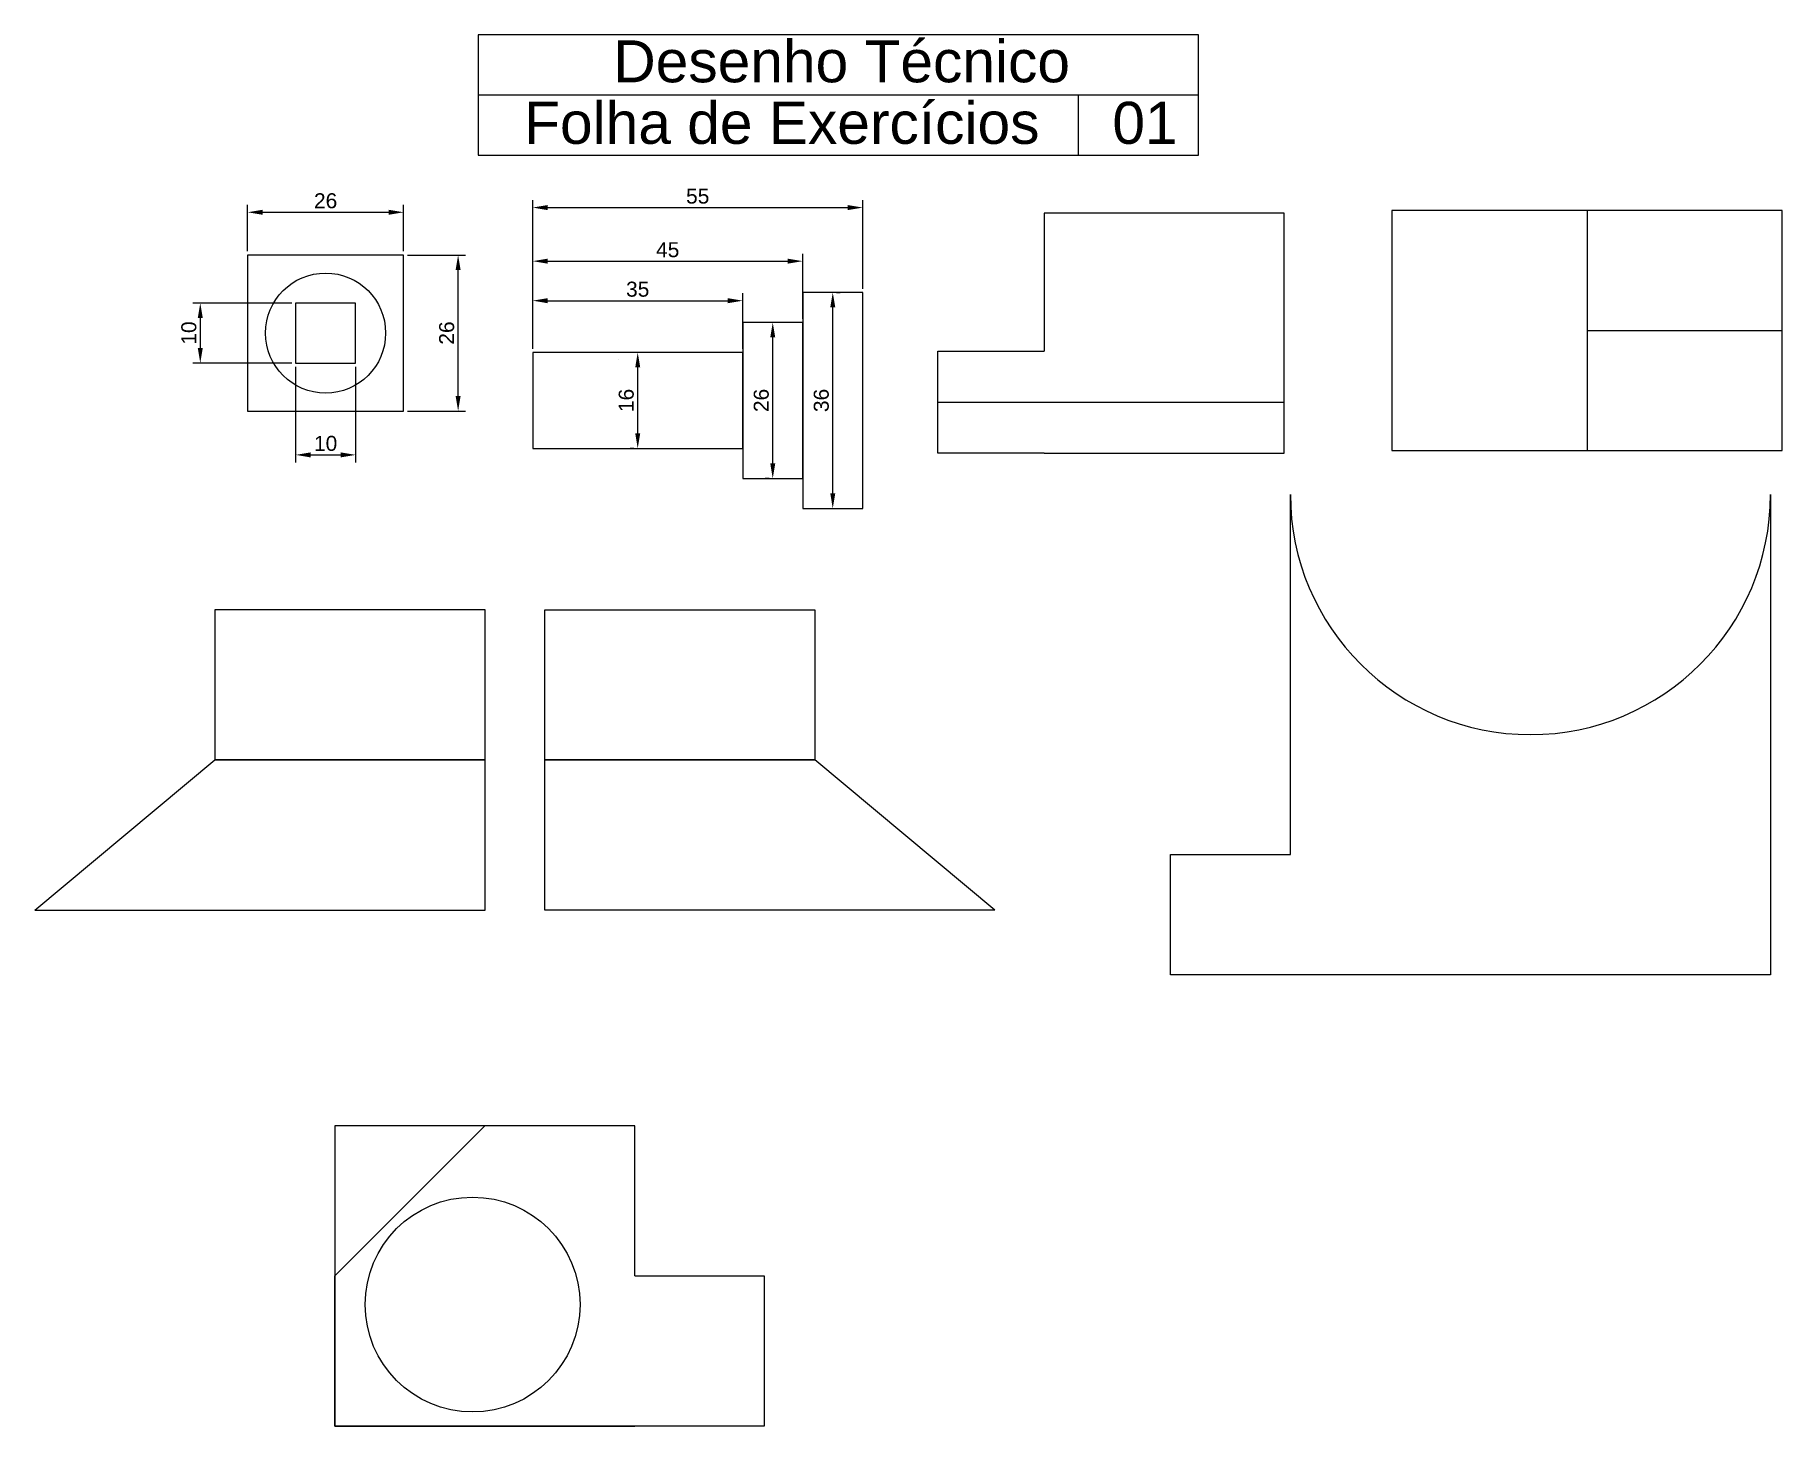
# Model space of a CAD drawing. Header units: millimetres. Extents: x 1438 to 1729, y 2323 to 2555.
import ezdxf

# ---------------------------------------------------------------- set-up
doc = ezdxf.new("R2010")
doc.units = ezdxf.units.MM
for name, color, linetype in [('Cabeçalho', 170, 'Continuous'), ('Imagem 01', 50, 'Continuous'), ('Imagem 02', 90, 'Continuous'), ('Imagem 03', 4, 'Continuous'), ('Imagem 04', 1, 'Continuous'), ('Imagem 05', 6, 'Continuous'), ('Imagem 06', 241, 'Continuous'), ('Imagem 07', 15, 'Continuous')]:
    doc.layers.add(name, color=color, linetype=linetype)
doc.styles.get("Standard").update_dxf_attribs({"font": 'arial.ttf'})
doc.dimstyles.new('ISO-25', dxfattribs={"dimtxt": 2.5, "dimasz": 2.5, "dimexe": 1.25, "dimexo": 0.625, "dimtad": 1, "dimtxsty": 'Standard', "dimcen": 2.5, "dimadec": 0, "dimazin": 0, "dimtfac": 1, "dimtmove": 0, "dimatfit": 3, "dimfxl": 1, "dimarcsym": 0})

# ---------------------------------------------------------------- blocks, each defined once
blk = doc.blocks.new('*D2')
at = {"layer": 'Defpoints', "color": 0, "transparency": 16777216}
for p in [(1499.05, 2524.99), (1473.05, 2517.87), (1499.05, 2517.87)]:
    blk.add_point(p, dxfattribs=at)
at = {"layer": 'Imagem 01', "color": 0, "lineweight": -2, "transparency": 16777216}
for p, q in [((1473.05, 2518.49), (1473.05, 2526.24)), ((1475.55, 2524.99), (1496.55, 2524.99)), ((1499.05, 2518.49), (1499.05, 2526.24))]:
    blk.add_line(p, q, dxfattribs=at)
at = {"layer": 'Imagem 01', "color": 0, "transparency": 16777216}
for points in [[(1475.55, 2525.4), (1475.55, 2524.57), (1473.05, 2524.99)], [(1496.55, 2525.4), (1496.55, 2524.57), (1499.05, 2524.99)]]:
    blk.add_solid(points, dxfattribs=at)
at = {"layer": 'Imagem 01', "color": 0, "transparency": 16777216, "insert": (1486.05, 2526.89), "char_height": 2.5, "attachment_point": 5}
blk.add_mtext('26', dxfattribs=at)
blk = doc.blocks.new('*D3')
at = {"layer": 'Defpoints', "color": 0, "transparency": 16777216}
for p in [(1499.05, 2517.87), (1508.13, 2517.87), (1499.05, 2491.87)]:
    blk.add_point(p, dxfattribs=at)
at = {"layer": 'Imagem 01', "color": 0, "lineweight": -2, "transparency": 16777216}
for p, q in [((1499.67, 2517.87), (1509.38, 2517.87)), ((1508.13, 2494.37), (1508.13, 2515.37)), ((1499.67, 2491.87), (1509.38, 2491.87))]:
    blk.add_line(p, q, dxfattribs=at)
at = {"layer": 'Imagem 01', "color": 0, "transparency": 16777216}
for points in [[(1507.71, 2515.37), (1508.54, 2515.37), (1508.13, 2517.87)], [(1507.71, 2494.37), (1508.54, 2494.37), (1508.13, 2491.87)]]:
    blk.add_solid(points, dxfattribs=at)
at = {"layer": 'Imagem 01', "color": 0, "transparency": 16777216, "insert": (1506.23, 2504.87), "char_height": 2.5, "attachment_point": 5, "rotation": 90}
blk.add_mtext('26', dxfattribs=at)
blk = doc.blocks.new('*D4')
at = {"layer": 'Defpoints', "color": 0, "transparency": 16777216}
for p in [(1481.05, 2509.87), (1465.17, 2499.87), (1481.05, 2499.87)]:
    blk.add_point(p, dxfattribs=at)
at = {"layer": 'Imagem 01', "color": 0, "lineweight": -2, "transparency": 16777216}
for p, q in [((1480.42, 2509.87), (1463.92, 2509.87)), ((1465.17, 2507.37), (1465.17, 2502.37)), ((1480.42, 2499.87), (1463.92, 2499.87))]:
    blk.add_line(p, q, dxfattribs=at)
at = {"layer": 'Imagem 01', "color": 0, "transparency": 16777216}
for points in [[(1464.75, 2507.37), (1465.58, 2507.37), (1465.17, 2509.87)], [(1464.75, 2502.37), (1465.58, 2502.37), (1465.17, 2499.87)]]:
    blk.add_solid(points, dxfattribs=at)
at = {"layer": 'Imagem 01', "color": 0, "transparency": 16777216, "insert": (1463.27, 2504.87), "char_height": 2.5, "attachment_point": 5, "rotation": 90}
blk.add_mtext('10', dxfattribs=at)
blk = doc.blocks.new('*D5')
at = {"layer": 'Defpoints', "color": 0, "transparency": 16777216}
for p in [(1481.05, 2499.87), (1491.05, 2499.87), (1491.05, 2484.57)]:
    blk.add_point(p, dxfattribs=at)
at = {"layer": 'Imagem 01', "color": 0, "lineweight": -2, "transparency": 16777216}
for p, q in [((1481.05, 2499.24), (1481.05, 2483.32)), ((1491.05, 2499.24), (1491.05, 2483.32)), ((1483.55, 2484.57), (1488.55, 2484.57))]:
    blk.add_line(p, q, dxfattribs=at)
at = {"layer": 'Imagem 01', "color": 0, "transparency": 16777216}
for points in [[(1483.55, 2484.99), (1483.55, 2484.15), (1481.05, 2484.57)], [(1488.55, 2484.99), (1488.55, 2484.15), (1491.05, 2484.57)]]:
    blk.add_solid(points, dxfattribs=at)
at = {"layer": 'Imagem 01', "color": 0, "transparency": 16777216, "insert": (1486.05, 2486.47), "char_height": 2.5, "attachment_point": 5}
blk.add_mtext('10', dxfattribs=at)
blk = doc.blocks.new('*D9')
at = {"layer": 'Defpoints', "color": 0, "linetype": 'Continuous', "lineweight": 5, "transparency": 16777216}
for p in [(1555.55, 2510.26), (1520.55, 2501.64), (1555.55, 2501.64)]:
    blk.add_point(p, dxfattribs=at)
at = {"layer": 'Imagem 02', "color": 0, "linetype": 'Continuous', "lineweight": -2, "transparency": 16777216}
for p, q in [((1520.55, 2502.26), (1520.55, 2511.51)), ((1523.05, 2510.26), (1553.05, 2510.26)), ((1555.55, 2502.26), (1555.55, 2511.51))]:
    blk.add_line(p, q, dxfattribs=at)
at = {"layer": 'Imagem 02', "color": 0, "linetype": 'Continuous', "lineweight": 5, "transparency": 16777216}
for points in [[(1523.05, 2510.68), (1523.05, 2509.84), (1520.55, 2510.26)], [(1553.05, 2510.68), (1553.05, 2509.84), (1555.55, 2510.26)]]:
    blk.add_solid(points, dxfattribs=at)
at = {"layer": 'Imagem 02', "color": 0, "linetype": 'Continuous', "lineweight": 5, "transparency": 16777216, "insert": (1538.05, 2512.16), "char_height": 2.5, "attachment_point": 5}
blk.add_mtext('35', dxfattribs=at)
blk = doc.blocks.new('*D10')
at = {"layer": 'Defpoints', "color": 0, "linetype": 'Continuous', "lineweight": 5, "transparency": 16777216}
for p in [(1565.55, 2516.84), (1565.55, 2506.64), (1520.55, 2501.64)]:
    blk.add_point(p, dxfattribs=at)
at = {"layer": 'Imagem 02', "color": 0, "linetype": 'Continuous', "lineweight": -2, "transparency": 16777216}
for p, q in [((1520.55, 2502.26), (1520.55, 2518.09)), ((1565.55, 2507.26), (1565.55, 2518.09)), ((1523.05, 2516.84), (1563.05, 2516.84))]:
    blk.add_line(p, q, dxfattribs=at)
at = {"layer": 'Imagem 02', "color": 0, "linetype": 'Continuous', "lineweight": 5, "transparency": 16777216}
for points in [[(1523.05, 2517.26), (1523.05, 2516.43), (1520.55, 2516.84)], [(1563.05, 2517.26), (1563.05, 2516.43), (1565.55, 2516.84)]]:
    blk.add_solid(points, dxfattribs=at)
at = {"layer": 'Imagem 02', "color": 0, "linetype": 'Continuous', "lineweight": 5, "transparency": 16777216, "insert": (1543.05, 2518.74), "char_height": 2.5, "attachment_point": 5}
blk.add_mtext('45', dxfattribs=at)
blk = doc.blocks.new('*D12')
at = {"layer": 'Defpoints', "color": 0, "linetype": 'Continuous', "lineweight": 5, "transparency": 16777216}
for p in [(1575.55, 2525.77), (1575.55, 2511.64), (1520.55, 2501.64)]:
    blk.add_point(p, dxfattribs=at)
at = {"layer": 'Imagem 02', "color": 0, "linetype": 'Continuous', "lineweight": -2, "transparency": 16777216}
for p, q in [((1520.55, 2502.26), (1520.55, 2527.02)), ((1575.55, 2512.26), (1575.55, 2527.02)), ((1523.05, 2525.77), (1573.05, 2525.77))]:
    blk.add_line(p, q, dxfattribs=at)
at = {"layer": 'Imagem 02', "color": 0, "linetype": 'Continuous', "lineweight": 5, "transparency": 16777216}
for points in [[(1523.05, 2526.19), (1523.05, 2525.35), (1520.55, 2525.77)], [(1573.05, 2526.19), (1573.05, 2525.35), (1575.55, 2525.77)]]:
    blk.add_solid(points, dxfattribs=at)
at = {"layer": 'Imagem 02', "color": 0, "linetype": 'Continuous', "lineweight": 5, "transparency": 16777216, "insert": (1548.05, 2527.67), "char_height": 2.5, "attachment_point": 5}
blk.add_mtext('55', dxfattribs=at)
blk = doc.blocks.new('*D13')
at = {"layer": 'Defpoints', "color": 0, "linetype": 'Continuous', "lineweight": 5, "transparency": 16777216}
for p in [(1538.05, 2501.64), (1538.05, 2501.64), (1538.05, 2485.64)]:
    blk.add_point(p, dxfattribs=at)
at = {"layer": 'Imagem 02', "color": 0, "linetype": 'Continuous', "lineweight": -2, "transparency": 16777216}
for p, q in [((1537.43, 2501.64), (1536.8, 2501.64)), ((1538.05, 2488.14), (1538.05, 2499.14)), ((1537.43, 2485.64), (1536.8, 2485.64))]:
    blk.add_line(p, q, dxfattribs=at)
at = {"layer": 'Imagem 02', "color": 0, "linetype": 'Continuous', "lineweight": 5, "transparency": 16777216}
for points in [[(1537.64, 2499.14), (1538.47, 2499.14), (1538.05, 2501.64)], [(1537.64, 2488.14), (1538.47, 2488.14), (1538.05, 2485.64)]]:
    blk.add_solid(points, dxfattribs=at)
at = {"layer": 'Imagem 02', "color": 0, "linetype": 'Continuous', "lineweight": 5, "transparency": 16777216, "insert": (1536.15, 2493.64), "char_height": 2.5, "attachment_point": 5, "rotation": 90}
blk.add_mtext('16', dxfattribs=at)
blk = doc.blocks.new('*D14')
at = {"layer": 'Defpoints', "color": 0, "linetype": 'Continuous', "lineweight": 5, "transparency": 16777216}
for p in [(1560.55, 2506.64), (1560.55, 2506.64), (1560.55, 2480.64)]:
    blk.add_point(p, dxfattribs=at)
at = {"layer": 'Imagem 02', "color": 0, "linetype": 'Continuous', "lineweight": -2, "transparency": 16777216}
for p, q in [((1559.93, 2506.64), (1559.3, 2506.64)), ((1560.55, 2483.14), (1560.55, 2504.14)), ((1559.93, 2480.64), (1559.3, 2480.64))]:
    blk.add_line(p, q, dxfattribs=at)
at = {"layer": 'Imagem 02', "color": 0, "linetype": 'Continuous', "lineweight": 5, "transparency": 16777216}
for points in [[(1560.14, 2504.14), (1560.97, 2504.14), (1560.55, 2506.64)], [(1560.14, 2483.14), (1560.97, 2483.14), (1560.55, 2480.64)]]:
    blk.add_solid(points, dxfattribs=at)
at = {"layer": 'Imagem 02', "color": 0, "linetype": 'Continuous', "lineweight": 5, "transparency": 16777216, "insert": (1558.65, 2493.64), "char_height": 2.5, "attachment_point": 5, "rotation": 90}
blk.add_mtext('26', dxfattribs=at)
blk = doc.blocks.new('*D15')
at = {"layer": 'Defpoints', "color": 0, "linetype": 'Continuous', "lineweight": 5, "transparency": 16777216}
for p in [(1570.55, 2511.64), (1570.55, 2511.64), (1570.55, 2475.64)]:
    blk.add_point(p, dxfattribs=at)
at = {"layer": 'Imagem 02', "color": 0, "linetype": 'Continuous', "lineweight": -2, "transparency": 16777216}
for p, q in [((1571.18, 2511.64), (1571.8, 2511.64)), ((1570.55, 2478.14), (1570.55, 2509.14)), ((1571.18, 2475.64), (1571.8, 2475.64))]:
    blk.add_line(p, q, dxfattribs=at)
at = {"layer": 'Imagem 02', "color": 0, "linetype": 'Continuous', "lineweight": 5, "transparency": 16777216}
for points in [[(1570.14, 2509.14), (1570.97, 2509.14), (1570.55, 2511.64)], [(1570.14, 2478.14), (1570.97, 2478.14), (1570.55, 2475.64)]]:
    blk.add_solid(points, dxfattribs=at)
at = {"layer": 'Imagem 02', "color": 0, "linetype": 'Continuous', "lineweight": 5, "transparency": 16777216, "insert": (1568.65, 2493.64), "char_height": 2.5, "attachment_point": 5, "rotation": 90}
blk.add_mtext('36', dxfattribs=at)

msp = doc.modelspace()

# ---------------------------------------------------------------- linework, layer by layer
at = {"layer": 'Cabeçalho', "color": 0}
for p, q in [((1511.478, 2544.529), (1511.478, 2534.529)), ((1611.478, 2534.529), (1611.478, 2544.529)), ((1631.478, 2534.529), (1631.478, 2544.529)), ((1511.478, 2534.529), (1611.478, 2534.529)), ((1611.478, 2534.529), (1631.478, 2534.529))]:
    msp.add_line(p, q, dxfattribs=at)
msp.add_lwpolyline([(1511.478, 2544.529), (1631.478, 2544.529), (1631.478, 2554.529), (1511.478, 2554.529)], close=True, dxfattribs=at)
at = {"layer": 'Imagem 01'}
for points in [[(1473.046, 2491.866), (1499.046, 2491.866), (1499.046, 2517.866), (1473.046, 2517.866)], [(1481.046, 2499.866), (1491.046, 2499.866), (1491.046, 2509.866), (1481.046, 2509.866)]]:
    msp.add_lwpolyline(points, close=True, dxfattribs=at)
at = {"layer": 'Imagem 01', "linetype": 'Continuous', "lineweight": 5}
msp.add_lwpolyline([(1534.926, 2500.502), (1534.926, 2500.502), (1534.926, 2500.502), (1534.926, 2500.502)], close=True, dxfattribs=at)
at = {"layer": 'Imagem 01'}
msp.add_circle((1486.046, 2504.866), 10, dxfattribs=at)
at = {"layer": 'Imagem 02', "linetype": 'Continuous', "lineweight": 5}
for points in [[(1565.553, 2475.639), (1575.553, 2475.639), (1575.553, 2511.639), (1565.553, 2511.639)], [(1555.553, 2480.639), (1565.553, 2480.639), (1565.553, 2506.639), (1555.553, 2506.639)], [(1520.553, 2485.639), (1555.553, 2485.639), (1555.553, 2501.639), (1520.553, 2501.639)]]:
    msp.add_lwpolyline(points, close=True, dxfattribs=at)
at = {"layer": 'Imagem 03', "linetype": 'Continuous', "lineweight": 5}
msp.add_line((1588.04, 2493.329), (1645.765, 2493.329), dxfattribs=at)
for points in [[(1605.765, 2484.831), (1645.765, 2484.831), (1645.765, 2524.831), (1605.765, 2524.831), (1605.765, 2501.827)], [(1605.765, 2484.831), (1588.04, 2484.831), (1588.04, 2501.827), (1605.765, 2501.827)]]:
    msp.add_lwpolyline(points, dxfattribs=at)
at = {"layer": 'Imagem 04', "linetype": 'Continuous', "lineweight": 5}
for p, q in [((1696.223, 2525.307), (1696.223, 2485.307)), ((1696.223, 2505.307), (1728.723, 2505.307))]:
    msp.add_line(p, q, dxfattribs=at)
msp.add_lwpolyline([(1663.723, 2485.307), (1728.723, 2485.307), (1728.723, 2525.307), (1663.723, 2525.307)], close=True, dxfattribs=at)
at = {"layer": 'Imagem 05', "linetype": 'Continuous', "lineweight": 5}
for p, q in [((1437.617, 2408.749), (1467.617, 2433.749)), ((1597.581, 2408.749), (1567.581, 2433.749))]:
    msp.add_line(p, q, dxfattribs=at)
for points in [[(1467.617, 2433.749), (1512.617, 2433.749), (1512.617, 2458.749), (1467.617, 2458.749)], [(1567.581, 2433.749), (1522.581, 2433.749), (1522.581, 2458.749), (1567.581, 2458.749)]]:
    msp.add_lwpolyline(points, close=True, dxfattribs=at)
for points in [[(1437.617, 2408.749), (1512.617, 2408.749), (1512.617, 2433.749), (1467.617, 2433.749)], [(1597.581, 2408.749), (1522.581, 2408.749), (1522.581, 2433.749), (1567.581, 2433.749)]]:
    msp.add_lwpolyline(points, dxfattribs=at)
at = {"layer": 'Imagem 06', "linetype": 'Continuous', "lineweight": 5}
for points in [[(1726.805, 2477.972), (1726.805, 2397.972), (1646.805, 2397.972)], [(1646.805, 2417.972), (1646.805, 2477.972)], [(1646.805, 2397.972), (1626.805, 2397.972), (1626.805, 2417.972), (1646.805, 2417.972)]]:
    msp.add_lwpolyline(points, dxfattribs=at)
msp.add_arc((1686.805, 2477.972), 40, 180, 0, dxfattribs=at)
at = {"layer": 'Imagem 07', "linetype": 'Continuous', "lineweight": 5}
msp.add_line((1487.597, 2347.783), (1512.597, 2372.783), dxfattribs=at)
for points in [[(1537.597, 2347.783), (1537.597, 2372.783), (1487.597, 2372.783), (1487.597, 2322.783), (1537.597, 2322.783)], [(1537.597, 2347.783), (1559.098, 2347.783), (1559.098, 2322.783), (1487.597, 2322.783), (1487.597, 2347.783)]]:
    msp.add_lwpolyline(points, dxfattribs=at)
msp.add_circle((1510.539, 2343.024), 17.897, dxfattribs=at)

# ---------------------------------------------------------------- texts
at = {"layer": 'Cabeçalho', "color": 0, "char_height": 7, "attachment_point": 1}
for s, width, insert in [('\\pi22.508;Desenho Técnico', 120, (1511.478, 2553.639)), ('\\pi7.6514;Folha de Exercícios', 100, (1511.478, 2543.389)), ('\\pi5.662;01', 20, (1611.478, 2543.389))]:
    msp.add_mtext_dynamic_manual_height_columns(s, width=width, gutter_width=12.5, heights=[0], dxfattribs=dict(at, insert=insert))

# ---------------------------------------------------------------- dimensions: what is measured, and where the dimension line sits
at = {"layer": 'Imagem 01'}
for base, p1, p2, picture, middle in [((1499.046, 2524.987), (1473.046, 2517.866), (1499.046, 2517.866), '*D2', (1486.046, 2526.889)), ((1491.046, 2484.569), (1481.046, 2499.866), (1491.046, 2499.866), '*D5', (1486.046, 2486.47))]:
    dim = msp.add_linear_dim(base=base, p1=p1, p2=p2, dimstyle='ISO-25', dxfattribs=at)
    dim.commit()
    dim.dimension.update_dxf_attribs({"geometry": picture, "text_midpoint": middle})
for base, p1, p2, picture, middle in [((1508.127, 2517.866), (1499.046, 2491.866), (1499.046, 2517.866), '*D3', (1506.226, 2504.866)), ((1465.168, 2499.866), (1481.046, 2509.866), (1481.046, 2499.866), '*D4', (1463.267, 2504.866))]:
    dim = msp.add_linear_dim(base=base, p1=p1, p2=p2, angle=90, dimstyle='ISO-25', dxfattribs=at)
    dim.commit()
    dim.dimension.update_dxf_attribs({"geometry": picture, "text_midpoint": middle})
at = {"layer": 'Imagem 02', "linetype": 'Continuous', "lineweight": 5}
for base, p2, picture, middle in [((1575.553, 2525.77), (1575.553, 2511.639), '*D12', (1548.053, 2527.666)), ((1565.553, 2516.844), (1565.553, 2506.639), '*D10', (1543.053, 2518.74)), ((1555.553, 2510.259), (1555.553, 2501.639), '*D9', (1538.053, 2512.161))]:
    dim = msp.add_linear_dim(base=base, p1=(1520.553, 2501.639), p2=p2, dimstyle='ISO-25', dxfattribs=at)
    dim.commit()
    dim.dimension.update_dxf_attribs({"geometry": picture, "text_midpoint": middle})
for base, p1, p2, picture, middle in [((1570.553, 2511.639), (1570.553, 2475.639), (1570.553, 2511.639), '*D15', (1568.651, 2493.639)), ((1560.553, 2506.639), (1560.553, 2480.639), (1560.553, 2506.639), '*D14', (1558.652, 2493.639)), ((1538.053, 2501.639), (1538.053, 2485.639), (1538.053, 2501.639), '*D13', (1536.152, 2493.639))]:
    dim = msp.add_linear_dim(base=base, p1=p1, p2=p2, angle=90, dimstyle='ISO-25', dxfattribs=at)
    dim.commit()
    dim.dimension.update_dxf_attribs({"geometry": picture, "text_midpoint": middle})

doc.saveas('drawing.dxf')
